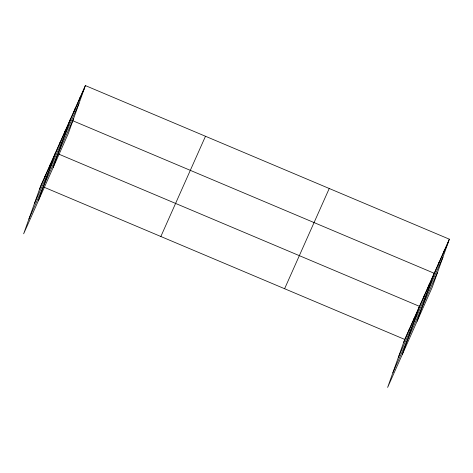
<?xml version="1.0" encoding="UTF-8"?>
<svg xmlns="http://www.w3.org/2000/svg" width="473" height="473" viewBox="0 0 473 473"><rect width="100%" height="100%" fill="white"/><g stroke="black" fill="none" stroke-linecap="round" stroke-linejoin="round"><path stroke-width="0.71" d="M44.515 177.984L45.65 174.779M49.423 166.957L50.564 163.753M38.378 200.735L55.471 152.732M59.237 144.904L60.378 141.705M64.151 133.877L65.286 130.678M53.1 167.655L70.199 119.651M74.113 111.492L75.254 108.293M79.174 100.134L80.309 96.93M85.371 85.572L68.278 133.575L23.65 233.81L40.743 185.806L85.371 85.572L449.35 239.19L432.257 287.194L387.629 387.428L404.722 339.425L449.35 239.19M408.495 331.603L409.636 328.398M413.402 320.576L414.543 317.371M402.357 354.354L419.45 306.344L58.77 154.121M423.217 298.522L424.358 295.323M428.13 287.495L429.271 284.297M417.085 321.273L434.179 273.27L72.836 120.763M438.093 265.111L439.234 261.906M443.154 253.753L444.295 250.548M39.602 189.011L84.229 88.77M34.34 203.792L78.967 103.557M28.912 219.029L73.54 118.788M160.855 236.5L205.483 136.265M284.61 288.731L329.238 188.496M403.581 342.623L448.209 242.389M398.319 357.411L442.947 257.176M392.897 372.641L437.519 272.407M44.042 187.202L404.722 339.425"/></g></svg>
